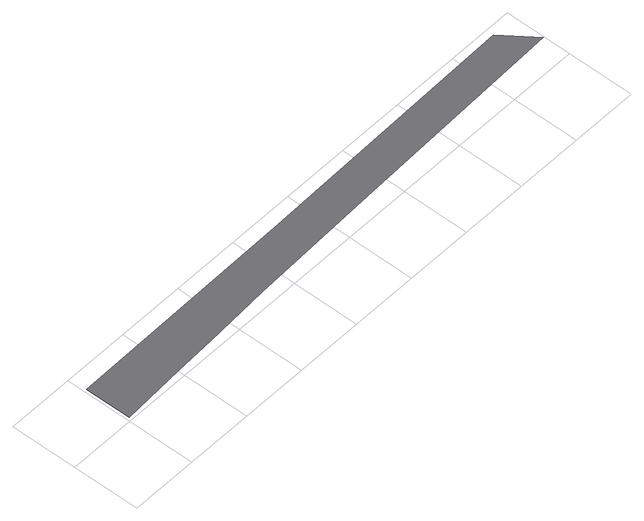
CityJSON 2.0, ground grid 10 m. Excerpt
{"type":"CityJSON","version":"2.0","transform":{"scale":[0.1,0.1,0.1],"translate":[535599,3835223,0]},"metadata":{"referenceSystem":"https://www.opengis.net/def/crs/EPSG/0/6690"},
"CityObjects":{
"road1":{"type":"Road","geometry":[{"type":"MultiSurface","lod":"1","boundaries":[[[0,1,2,3,4,5,6,7,8,9]]]}]}
},
"vertices":[
[103,11,0],[164,14,0],[264,20,0],[476,29,0],[799,41,0],[762,89,0],[475,82,0],[351,79,0],[4,74,0],[5,5,0]
]}
